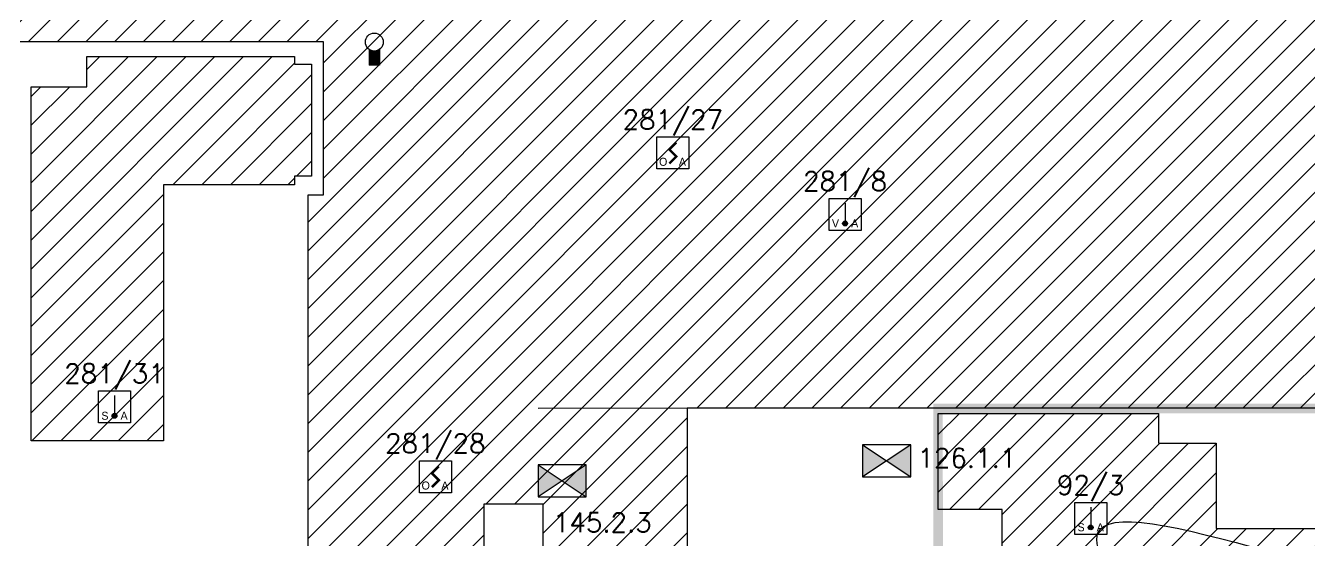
# Model space of a CAD drawing. Header units: millimetres. Extents: x 336 to 452, y 10719 to 10810.
# Drawn here: x 377.13 to 397.19, y 10759.1 to 10767.13 of the extents above; entities that cross this region are included whole.
import ezdxf
from ezdxf.enums import TextEntityAlignment as Align

# ---------------------------------------------------------------- set-up
doc = ezdxf.new("R2010")
doc.units = ezdxf.units.MM
doc.header["$LTSCALE"] = 5
for name, color, linetype in [('ATEIS ZONES MES', 7, 'Continuous'), ('JCC-ADRESSAGE', 6, 'Continuous'), ('JCC-CCF', 6, 'Continuous'), ('JCC-FILERIE SDI', 6, 'Continuous'), ('JCC-INDICATEUR ACTION', 1, 'Continuous'), ('JCC-LOCAUX', 4, 'Continuous'), ('JCC-OPTIQUE_A', 1, 'Continuous'), ('JCC-THERMOSTATIQUE_A', 1, 'Continuous'), ('JCC-THERMOVELOCIMETRIQUE_A', 1, 'Continuous'), ('JCC-ZONING ZDA-ZDM', 5, 'Continuous')]:
    doc.layers.add(name, color=color, linetype=linetype)
doc.styles.add('LOCAUX', font='romans.shx', dxfattribs={"width": 0.75})
doc.styles.add('TEXTE', font='romans.shx')
pattern_1 = [(44.99999999999999, (338.3446151864333, 10612.06473129156), (-0.2245064030267288, 0.2245064030267288), [])]
pattern_2 = [(45, (0, 0), (-0.2245064030267289, 0.2245064030267289), [])]

# ---------------------------------------------------------------- blocks, each defined once
blk = doc.blocks.new('clapet coupe feu_Réarm élect')
at = {"layer": 'JCC-CCF'}
h = blk.add_hatch(color=0, dxfattribs=at)
h.paths.add_polyline_path([(-3.762705020045077, 2.499999999999997), (-3.762705020045077, -2.500000000000003), (-3.552713678800501e-15, -2.664528384765027e-15)])
h.paths.add_polyline_path([(3.76270502004507, 2.499999999999997), (-3.552713678800501e-15, -2.664528384765027e-15), (3.76270502004507, -2.500000000000002)])
at = {"layer": 'JCC-CCF', "color": 0}
for p, q in [((3.76270502004507, 2.499999999999997), (-3.762705020045077, -2.500000000000003)), ((-3.762705020045077, 2.499999999999997), (3.76270502004507, -2.500000000000003))]:
    blk.add_line(p, q, dxfattribs=at)
blk.add_lwpolyline([(3.76270502004507, 2.499999999999997), (-3.762705020045077, 2.499999999999997), (-3.762705020045077, -2.500000000000003), (3.76270502004507, -2.500000000000003)], close=True, dxfattribs=at)
at = {"layer": 'JCC-ADRESSAGE', "style": 'TEXTE'}
blk.add_attdef('ADRESSE', text='', height=3, dxfattribs=at).set_placement((-3.552713678800501e-15, 4.999999999999996), align=Align.MIDDLE)
at = {"layer": 'JCC-LOCAUX', "style": 'LOCAUX', "width": 0.85, "flags": 8}
for p in [(0, 13.75), (0, 11.25), (0, 8.75)]:
    blk.add_attdef('PIECE', text='', height=1.75, dxfattribs=at).set_placement(p, align=Align.MIDDLE)
blk = doc.blocks.new('thermovelocimetrique_a')
at = {"layer": 'JCC-THERMOVELOCIMETRIQUE_A'}
blk.add_hatch(color=0, dxfattribs=at).paths.add_polyline_path([(0.3778806795185407, -1.393802816538589, 1), (-0.3778806795185333, -1.393802816538589, 1)])
at = {"layer": 'JCC-THERMOVELOCIMETRIQUE_A', "color": 0}
blk.add_line((3.663735981263017e-15, 1.771683496057104), (3.663735981263017e-15, -1.015922137020052), dxfattribs=at)
blk.add_lwpolyline([(-2.499999999999996, 2.499999999999989), (2.500000000000004, 2.499999999999989), (2.500000000000004, -2.500000000000011), (-2.499999999999996, -2.500000000000011)], close=True, dxfattribs=at)
blk.add_circle((3.663735981263017e-15, -1.393802816538589), 0.377880679518537, dxfattribs=at)
at = {"layer": 'JCC-ADRESSAGE', "style": 'TEXTE'}
blk.add_attdef('ADRESSE', text='', height=3, dxfattribs=at).set_placement((3.552713678800501e-15, 4.999999999999989), align=Align.MIDDLE)
at = {"layer": 'JCC-LOCAUX', "style": 'LOCAUX', "width": 0.75, "flags": 8}
for p in [(0, 13.75), (0, 11.25), (0, 8.75)]:
    blk.add_attdef('PIECE', text='', height=1.75, dxfattribs=at).set_placement(p, align=Align.MIDDLE)
at = {"layer": 'JCC-THERMOVELOCIMETRIQUE_A', "color": 0}
for s, p in [('V', (-1.499999999999996, -2.000000000000011)), ('A', (1.500000000000004, -2.000000000000011))]:
    blk.add_text(s, height=1.25, dxfattribs=at).set_placement(p, align=Align.CENTER)
blk = doc.blocks.new('thermostatique_a')
at = {"layer": 'JCC-THERMOSTATIQUE_A'}
blk.add_hatch(color=0, dxfattribs=at).paths.add_polyline_path([(0.3778806795185407, -1.393802816538589, 1), (-0.3778806795185333, -1.393802816538589, 1)])
at = {"layer": 'JCC-THERMOSTATIQUE_A', "color": 0}
blk.add_line((3.663735981263017e-15, 1.771683496057104), (3.663735981263017e-15, -1.015922137020052), dxfattribs=at)
blk.add_lwpolyline([(-2.499999999999996, 2.499999999999989), (2.500000000000004, 2.499999999999989), (2.500000000000004, -2.500000000000011), (-2.499999999999996, -2.500000000000011)], close=True, dxfattribs=at)
blk.add_circle((3.663735981263017e-15, -1.393802816538589), 0.377880679518537, dxfattribs=at)
at = {"layer": 'JCC-ADRESSAGE', "style": 'TEXTE'}
blk.add_attdef('ADRESSE', text='', height=3, dxfattribs=at).set_placement((3.552713678800501e-15, 4.999999999999989), align=Align.MIDDLE)
at = {"layer": 'JCC-LOCAUX', "style": 'LOCAUX', "width": 0.75, "flags": 8}
for p in [(0, 13.75), (0, 11.25), (0, 8.75)]:
    blk.add_attdef('PIECE', text='', height=1.75, dxfattribs=at).set_placement(p, align=Align.MIDDLE)
at = {"layer": 'JCC-THERMOSTATIQUE_A', "color": 0}
for s, p in [('S', (-1.499999999999996, -2.000000000000011)), ('A', (1.500000000000004, -2.000000000000011))]:
    blk.add_text(s, height=1.25, dxfattribs=at).set_placement(p, align=Align.CENTER)
blk = doc.blocks.new('optique_a')
at = {"layer": 'JCC-OPTIQUE_A', "color": 0}
blk.add_lwpolyline([(-2.500000000000004, 2.499999999999996), (2.499999999999996, 2.499999999999996), (2.499999999999996, -2.500000000000004), (-2.500000000000004, -2.500000000000004)], close=True, dxfattribs=at)
at = {"layer": 'JCC-OPTIQUE_A', "color": 0, "const_width": 0.3847028156401553}
blk.add_lwpolyline([(0.5440519393614025, 1.632155818084282), (-0.5440519393614309, 0.5440519393614258), (0.5440519393614238, -0.5440519393614325), (-0.5440519393614309, -1.632155818084268)], dxfattribs=at)
at = {"layer": 'JCC-ADRESSAGE', "style": 'TEXTE'}
blk.add_attdef('ADRESSE', text='', height=3, dxfattribs=at).set_placement((-3.552713678800501e-15, 4.999999999999996), align=Align.MIDDLE)
at = {"layer": 'JCC-LOCAUX', "style": 'LOCAUX', "width": 0.85, "flags": 8}
for p in [(0, 13.75), (0, 11.25), (0, 8.75)]:
    blk.add_attdef('PIECE', text='', height=1.75, dxfattribs=at).set_placement(p, align=Align.MIDDLE)
at = {"layer": 'JCC-OPTIQUE_A', "color": 0}
for s, p in [('O', (-1.500000000000004, -2.000000000000004)), ('A', (1.499999999999996, -2.000000000000004))]:
    blk.add_text(s, height=1.25, dxfattribs=at).set_placement(p, align=Align.CENTER)
blk = doc.blocks.new('indicateur action')
at = {"layer": 'JCC-INDICATEUR ACTION'}
blk.add_hatch(color=0, dxfattribs=at).paths.add_polyline_path([(0.8030127013912307, -0.0464669295174307, -0.3153438562594669), (-0.8030127013912235, -0.04646692951743026), (-0.8030127013912236, -2.50000000000001), (0.803012701391231, -2.500000000000011)])
at = {"layer": 'JCC-INDICATEUR ACTION', "color": 0}
for p, q in [((-0.8030127013912235, -0.04646692951742981), (-0.8030127013912237, -2.500000000000011)), ((0.8030127013912306, -0.0464669295174307), (0.8030127013912308, -2.500000000000011)), ((0.8030127013912305, -2.500000000000011), (-0.803012701391224, -2.500000000000011))]:
    blk.add_line(p, q, dxfattribs=at)
blk.add_circle((3.800067569315803e-15, 1.100153974300259), 1.39984602569973, dxfattribs=at)
at = {"layer": 'JCC-ADRESSAGE', "style": 'TEXTE'}
blk.add_attdef('ADRESSE', text='', height=3, dxfattribs=at).set_placement((3.552713678800501e-15, 4.999999999999989), align=Align.MIDDLE)
at = {"layer": 'JCC-LOCAUX', "lineweight": 0, "style": 'LOCAUX', "width": 0.75, "flags": 8}
for p in [(0, 13.75), (0, 11.25), (0, 8.75)]:
    blk.add_attdef('PIECE', text='', height=1.75, dxfattribs=at).set_placement(p, align=Align.MIDDLE)

msp = doc.modelspace()

# ---------------------------------------------------------------- hatches: boundary and pattern name
at = {"layer": 'ATEIS ZONES MES'}
h = msp.add_hatch(dxfattribs=at)
h.set_pattern_fill('DOTS', color=3, scale=0.1)
h.set_pattern_definition([(0, (180.5222437847632, 2.627616895555548), (0.079375, 0.15875), [0, -0.15875])])
edge = h.paths.add_edge_path()
edge.add_line((409.8906722525499, 10735.8307647501), (408.04448050257, 10735.83984230447))
edge.add_line((408.04448050257, 10735.83984230447), (408.0407835555983, 10742.46080774991))
edge.add_line((408.0407835555983, 10742.46080774991), (409.7407835555962, 10742.46080774958))
edge.add_line((409.7407835555962, 10742.46080774958), (409.7150803489457, 10742.73059306141))
edge.add_line((409.7150803489457, 10742.73059306141), (413.4587337399847, 10742.73039237272))
edge.add_arc((413.4387001230245, 10742.2307937501), 0.5000001295254178, 0, 87.70370250866978, ccw=False)
edge.add_line((413.9387002525499, 10742.2307937501), (413.9387002525499, 10741.4807937501))
edge.add_line((413.9387002525499, 10741.4807937501), (413.9387002525499, 10738.6307927501))
edge.add_line((413.9387002525499, 10738.6307927501), (416.6386581686758, 10738.6307927501))
edge.add_line((416.6386581686758, 10738.6307927501), (416.6386582525499, 10740.58057281335))
edge.add_line((416.6386582525499, 10740.58057281335), (419.0386672525499, 10740.58080874944))
edge.add_line((419.0386672525499, 10740.58080874944), (419.0386672525499, 10742.9807707501))
edge.add_line((419.0386672525499, 10742.9807707501), (418.8386632525499, 10742.9807707501))
edge.add_line((418.8386632525499, 10742.9807707501), (418.8386631652389, 10746.9807627501))
edge.add_line((418.8386631652389, 10746.9807627501), (416.9986192859982, 10746.98076674644))
edge.add_line((416.9986192859982, 10746.98076674644), (416.9986742525499, 10746.15619980243))
edge.add_line((416.9986742525499, 10746.15619980243), (416.9386591932703, 10746.15619980243))
edge.add_line((416.9386591932703, 10746.15619980243), (413.7286152536398, 10746.15577175377))
edge.add_line((413.7286152536398, 10746.15577175377), (413.7286702558243, 10746.9807627501))
edge.add_line((413.7286702558243, 10746.9807627501), (411.8386712525499, 10746.9807627501))
edge.add_line((411.8386712525499, 10746.9807627501), (411.8386712525499, 10748.1807637501))
edge.add_line((411.8386712525499, 10748.1807637501), (411.8880982597568, 10748.1807637501))
edge.add_line((411.8880982597568, 10748.1807637501), (411.8880982597568, 10750.1804317621))
edge.add_line((411.8880982597568, 10750.1804317621), (411.8879182525496, 10752.88076475011))
edge.add_arc((399.7934889425027, 10752.22959784914), 12.11194611400817, 3.08184260778095, 41.82779352579418)
edge.add_arc((414.5796301840628, 10766.45261254094), 8.42357784378867, 204.7625478334705, 226.8507620009996, ccw=False)
edge.add_arc((415.3491204675939, 10765.90099573858), 8.92929232174201, 176.2772942632801, 199.4728577572351, ccw=False)
edge.add_line((406.4386692525499, 10766.4807547501), (404.4261350700144, 10766.4807547501))
edge.add_line((404.4261350700144, 10766.4807547501), (404.4164583381733, 10766.40193995395))
edge.add_line((404.4164583381733, 10766.40193995395), (403.7630982525499, 10761.0807647501))
edge.add_line((403.7630982525499, 10761.0807647501), (403.4114111024925, 10756.1907577501))
edge.add_line((403.4114111024925, 10756.1907577501), (405.8886662525499, 10756.1907577501))
edge.add_line((405.8886662525499, 10756.1907577501), (405.8886662525499, 10756.3807607501))
edge.add_line((405.8886662525499, 10756.3807607501), (406.6886692525499, 10756.3807607501))
edge.add_line((406.6886692525499, 10756.3807607501), (406.6886692525499, 10746.9807587501))
edge.add_line((406.6886692525499, 10746.9807587501), (405.9886722525499, 10746.9807587501))
edge.add_line((405.9886722525499, 10746.9807587501), (405.9886722525499, 10747.9708727501))
edge.add_line((405.9886722525499, 10747.9708727501), (399.0886712525499, 10747.9708727501))
edge.add_line((399.0886712525499, 10747.9708727501), (399.0886712525499, 10746.9807587501))
edge.add_line((399.0886712525499, 10746.9807587501), (398.3886662525499, 10746.9807587501))
edge.add_line((398.3886662525499, 10746.9807587501), (398.3886662525499, 10748.5807597501))
edge.add_line((398.3886662525499, 10748.5807597501), (398.5786682525499, 10748.5807597501))
edge.add_line((398.5786682525499, 10748.5807597501), (398.5786682525499, 10751.7807577501))
edge.add_line((398.5786682525499, 10751.7807577501), (394.4136762147349, 10751.78076011217))
edge.add_line((394.4136762147349, 10751.78076011217), (391.3886742525499, 10751.7807617501))
edge.add_line((391.3886742525499, 10751.7807617501), (391.3886742525498, 10752.3007627501))
edge.add_line((391.3886742525498, 10752.3007627501), (391.3086762525499, 10752.3007627501))
edge.add_line((391.3086762525499, 10752.3007627501), (387.6886772525499, 10752.3007627501))
edge.add_line((387.6886772525499, 10752.3007627501), (387.6886772525499, 10751.5307617501))
edge.add_line((387.6886772525499, 10751.5307617501), (386.8886662525499, 10751.5307617501))
edge.add_line((386.8886662525499, 10751.5307617501), (386.8886662525499, 10749.0307637501))
edge.add_line((386.8886662525499, 10749.0307637501), (386.9636672525499, 10749.0307637501))
edge.add_line((386.9636672525499, 10749.0307637501), (386.9636672525499, 10748.1807627501))
edge.add_line((386.9636672525499, 10748.1807627501), (394.8886702525498, 10748.1807627501))
edge.add_line((394.8886702525498, 10748.1807627501), (394.8886702525499, 10741.1307657501))
edge.add_line((394.8886702525499, 10741.1307657501), (398.8393532525499, 10741.1307657501))
edge.add_arc((398.8386723476368, 10740.83076861791), 0.2999979049188711, -0.00035672708821721244, 89.86995572093178, ccw=False)
edge.add_line((399.1386702525498, 10740.8307667501), (399.0386712490592, 10740.8307667501))
edge.add_line((399.0386712490592, 10740.8307667501), (399.0386712490592, 10737.5307617501))
edge.add_line((399.0386712490592, 10737.5307617501), (399.1386702525499, 10737.53058720274))
edge.add_arc((399.3615563180475, 10737.49319793759), 0.2260003436760299, 170.4772636533525, 289.9515164293133)
edge.add_arc((399.4254461426937, 10736.75327992337), 0.5276476418701864, -13.426115063699626, 88.56355471677648, ccw=False)
edge.add_line((399.9386732525499, 10736.6307647501), (399.93867325255, 10734.0307657501))
edge.add_arc((399.4320900541685, 10733.94458499981), 0.513861516951021, -89.2651142690948, 9.654817316286994, ccw=False)
edge.add_line((399.4386807515243, 10733.43076575016), (399.0386222525499, 10733.4307597501))
edge.add_line((399.0386222525499, 10733.4307597501), (399.0386826402539, 10730.9307597501))
edge.add_line((399.0386826402539, 10730.9307597501), (400.3388652525499, 10730.9307597501))
edge.add_line((400.3388652525499, 10730.9307597501), (400.3388652525499, 10731.0493257501))
edge.add_line((400.3388652525499, 10731.0493257501), (401.9388642525499, 10731.0493257501))
edge.add_line((401.9388642525499, 10731.0493257501), (401.9388642525499, 10730.9307597501))
edge.add_line((401.9388642525499, 10730.9307597501), (403.4384742525499, 10730.9307597501))
edge.add_line((403.4384742525499, 10730.9307597501), (403.43847425255, 10731.0493257501))
edge.add_line((403.43847425255, 10731.0493257501), (405.0384732525499, 10731.0493257501))
edge.add_line((405.0384732525499, 10731.0493257501), (405.0384732525499, 10730.9307597501))
edge.add_line((405.0384732525499, 10730.9307597501), (406.338976623582, 10730.9307597501))
edge.add_line((406.338976623582, 10730.9307597501), (406.338976623582, 10731.09075679169))
edge.add_line((406.338976623582, 10731.09075679169), (406.3386646502514, 10733.4307517501))
edge.add_line((406.3386646502514, 10733.4307517501), (406.0387132525499, 10733.4307597501))
edge.add_line((406.0387132525499, 10733.4307597501), (406.0387132525499, 10734.0307657501))
edge.add_line((406.0387132525499, 10734.0307657501), (409.8906722525499, 10734.0307657501))
edge.add_line((409.8906722525499, 10734.0307657501), (409.8906722525499, 10734.0307557501))
edge.add_line((409.8906722525499, 10734.0307557501), (418.8386632525499, 10734.0307557501))
edge.add_line((418.8386632525499, 10734.0307557501), (418.8386632525499, 10735.3808097501))
edge.add_line((418.8386632525499, 10735.3808097501), (419.2561822525499, 10735.3808097501))
edge.add_line((419.2561822525499, 10735.3808097501), (419.2561822525499, 10737.1808097501))
edge.add_line((419.2561822525499, 10737.1808097501), (416.7386642525499, 10737.18057181335))
edge.add_line((416.7386642525499, 10737.18057181335), (416.7386642525499, 10735.83056881335))
edge.add_line((416.7386642525499, 10735.83056881335), (409.8906722525499, 10735.8308067501))
edge.add_line((409.8906722525499, 10735.8308067501), (409.8906722525499, 10735.8307647501))
at = {"layer": 'JCC-ZONING ZDA-ZDM', "linetype": 'Continuous'}
h = msp.add_hatch(dxfattribs=at)
h.set_pattern_fill('ANSI31', color=113, scale=0.1)
h.set_pattern_definition(pattern_2)
h.paths.add_polyline_path([(368.968781554127, 10775.3407627501), (377.0037805541281, 10775.34076275012), (378.2637805541271, 10775.3407627501), (378.263780554127, 10775.5407627501), (383.1032974722708, 10775.51665797797), (383.1032974722707, 10778.8007617501), (384.7132974722707, 10778.8007617501), (384.7132974722709, 10775.52895972928), (386.9932974722696, 10775.5407627501), (386.9932974722696, 10779.5407627501), (384.7732974722708, 10779.5407627501), (384.7732974722708, 10780.7807617501), (387.8137745115377, 10780.78076175009), (387.813774846625, 10783.08075615076), (392.038782554127, 10783.08075615076), (392.038782554127, 10781.3807607501), (392.0387825541269, 10780.9807627501), (398.238775544207, 10780.98051475162), (398.3887775541269, 10780.98051475162), (398.3887775541269, 10782.0107997501), (401.2387755541269, 10782.0107997501), (401.2387755541269, 10773.5057607501), (405.2082006906494, 10773.5057607501), (403.6924275541269, 10761.1607667501), (387.468783554127, 10761.1607667501), (387.468783554127, 10758.8807667501), (385.218777554127, 10758.8807667501), (385.218777554127, 10759.6607647501), (384.288777554127, 10759.6607647501), (384.2887775541269, 10758.25078870234), (381.5437815541268, 10758.25078870234), (381.5437815541268, 10764.49078870234), (381.7837815541267, 10764.49078870234), (381.7837815541267, 10766.8807617501), (377.038782554127, 10766.8807617501), (377.038782554127, 10770.34328610439), (370.9137815541269, 10770.34328610439), (370.9137815541269, 10762.6307607501), (368.968781554127, 10762.6307607501), (368.968781554127, 10771.4807587501)])
h.paths.add_polyline_path([(396.150397431565, 10773.8557667501), (399.3137885541275, 10773.8557667501), (399.3137885541275, 10771.9307617501), (396.150397431565, 10771.9307617501)], flags=16)
h = msp.add_hatch(dxfattribs=at)
h.set_pattern_fill('ANSI31', color=113, scale=0.1)
h.set_pattern_definition(pattern_2)
h.paths.add_polyline_path([(379.2837815541268, 10760.65103559306), (377.2187745541269, 10760.65103559306), (377.2187745541269, 10766.1807637501), (378.0887785541269, 10766.1807637501), (378.0887785541269, 10766.6507617501), (381.3337815541267, 10766.6507617501), (381.3337815541267, 10766.53578870234), (381.5987815541267, 10766.53578870234), (381.5987815541267, 10764.78578870234), (381.3337815541267, 10764.78578870234), (381.3337815541267, 10764.70078870234), (381.3337815541267, 10764.65078870234), (379.2837815541268, 10764.65078870234)])
at = {"layer": 'JCC-ZONING ZDA-ZDM'}
h = msp.add_hatch(dxfattribs=at)
h.set_pattern_fill('ANSI31', color=151, scale=0.1, style=0)
h.set_pattern_definition(pattern_1)
edge = h.paths.add_edge_path()
edge.add_arc((392.0201516789472, 10747.81183593393), 4.634851848181442, 11.93163497442763, 58.90605781934017)
edge.add_line((394.4137875163119, 10751.78076011217), (391.3887855541269, 10751.7807617501))
edge.add_line((391.3887855541269, 10751.7807617501), (391.3887855541269, 10752.3007627501))
edge.add_line((391.3887855541269, 10752.3007627501), (391.3087875541269, 10752.3007627501))
edge.add_line((391.3087875541269, 10752.3007627501), (387.6887885541269, 10752.3007627501))
edge.add_line((387.6887885541269, 10752.3007627501), (387.688788554127, 10751.5307617501))
edge.add_line((387.688788554127, 10751.5307617501), (386.8887775541269, 10751.5307617501))
edge.add_line((386.8887775541269, 10751.5307617501), (386.8887775541269, 10749.0307637501))
edge.add_line((386.8887775541269, 10749.0307637501), (386.9637785541269, 10749.0307637501))
edge.add_line((386.9637785541269, 10749.0307637501), (386.9637785541269, 10748.1807627501))
edge.add_line((386.9637785541269, 10748.1807627501), (394.8887815541269, 10748.1807627501))
edge.add_line((394.8887815541269, 10748.1807627501), (394.8887815541269, 10741.1307657501))
edge.add_line((394.8887815541269, 10741.1307657501), (398.838102744302, 10741.1307657501))
edge.add_arc((398.8387836492138, 10740.83076861791), 0.2999979049188683, -0.00035672708821721244, 90.13004427882942, ccw=False)
edge.add_line((399.1387815541269, 10740.8307667501), (399.0387825506363, 10740.8307667501))
edge.add_line((399.0387825506363, 10740.8307667501), (399.0387825506363, 10737.5307617501))
edge.add_line((399.0387825506363, 10737.5307617501), (399.1387815541269, 10737.53058720274))
edge.add_arc((399.3616676196255, 10737.49319793759), 0.226000343676682, 170.4772636538478, 289.9515164289256)
edge.add_arc((399.4255574442707, 10736.75327992337), 0.5276476418701879, -13.426115063698205, 88.56355471677028, ccw=False)
edge.add_line((399.9387845541269, 10736.6307647501), (399.938784554127, 10734.0307657501))
edge.add_arc((399.4322013557421, 10733.94458499981), 0.5138615169541343, -90.73316709279169, 9.654817316022218, ccw=False)
edge.add_line((399.4256260708568, 10733.4307655527), (399.0387335541269, 10733.4307597501))
edge.add_line((399.0387335541269, 10733.4307597501), (399.0387939418309, 10730.9307597501))
edge.add_line((399.0387939418309, 10730.9307597501), (400.3389765541269, 10730.9307597501))
edge.add_line((400.3389765541269, 10730.9307597501), (400.3389765541269, 10731.0493257501))
edge.add_line((400.3389765541269, 10731.0493257501), (401.9389755541269, 10731.0493257501))
edge.add_line((401.9389755541269, 10731.0493257501), (401.9389755541269, 10730.9307597501))
edge.add_line((401.9389755541269, 10730.9307597501), (403.4385855541269, 10730.9307597501))
edge.add_line((403.4385855541269, 10730.9307597501), (403.4385855541269, 10731.0493257501))
edge.add_line((403.4385855541269, 10731.0493257501), (405.0385845541269, 10731.0493257501))
edge.add_line((405.0385845541269, 10731.0493257501), (405.0385845541269, 10730.9307597501))
edge.add_line((405.0385845541269, 10730.9307597501), (406.339087925159, 10730.9307597501))
edge.add_line((406.339087925159, 10730.9307597501), (406.339087925159, 10731.09075679169))
edge.add_line((406.339087925159, 10731.09075679169), (406.3387759518284, 10733.4307517501))
edge.add_line((406.3387759518284, 10733.4307517501), (406.0388245541269, 10733.4307597501))
edge.add_line((406.0388245541269, 10733.4307597501), (406.0388245541269, 10734.0307657501))
edge.add_line((406.0388245541269, 10734.0307657501), (409.8907835541269, 10734.0307657501))
edge.add_line((409.8907835541269, 10734.0307657501), (409.8907835541269, 10734.0307557501))
edge.add_line((409.8907835541269, 10734.0307557501), (418.8387745541269, 10734.0307557501))
edge.add_line((418.8387745541269, 10734.0307557501), (418.8387745541269, 10735.3808097501))
edge.add_line((418.8387745541269, 10735.3808097501), (419.256293554127, 10735.3808097501))
edge.add_line((419.256293554127, 10735.3808097501), (419.256293554127, 10737.1808097501))
edge.add_line((419.256293554127, 10737.1808097501), (416.738775554127, 10737.18057181335))
edge.add_line((416.738775554127, 10737.18057181335), (416.738775554127, 10735.83056881335))
edge.add_line((416.738775554127, 10735.83056881335), (409.8907835541269, 10735.8308067501))
edge.add_line((409.8907835541269, 10735.8308067501), (409.8907835541269, 10735.8307647501))
edge.add_line((409.8907835541269, 10735.8307647501), (408.0445273038872, 10735.83053222238))
edge.add_line((408.0445273038872, 10735.83053222238), (408.0407788459966, 10742.46924230687))
edge.add_line((408.0407788459966, 10742.46924230687), (409.7407835555962, 10742.46080774958))
edge.add_line((409.7407835555962, 10742.46080774958), (413.4188313708402, 10742.73039451769))
edge.add_arc((413.4388114246012, 10742.2307937501), 0.5000001295256858, 0, 92.29015468284888, ccw=False)
edge.add_line((413.9388115541269, 10742.2307937501), (413.9388115541269, 10741.4807937501))
edge.add_line((413.9388115541269, 10741.4807937501), (413.938811554127, 10738.6307927501))
edge.add_line((413.938811554127, 10738.6307927501), (416.6387694702528, 10738.6307927501))
edge.add_line((416.6387694702528, 10738.6307927501), (416.638769554127, 10740.58057281335))
edge.add_line((416.638769554127, 10740.58057281335), (419.0387785541269, 10740.58080874944))
edge.add_line((419.0387785541269, 10740.58080874944), (419.0387785541269, 10742.9807707501))
edge.add_line((419.0387785541269, 10742.9807707501), (418.8387745541269, 10742.9807707501))
edge.add_line((418.8387745541269, 10742.9807707501), (418.8387744668159, 10746.9807627501))
edge.add_line((418.8387744668159, 10746.9807627501), (416.9987305875753, 10746.98076674644))
edge.add_line((416.9987305875753, 10746.98076674644), (416.9987855541269, 10746.15619980243))
edge.add_line((416.9987855541269, 10746.15619980243), (416.9387704948473, 10746.15619980243))
edge.add_line((416.9387704948473, 10746.15619980243), (413.7287265552168, 10746.15577175377))
edge.add_line((413.7287265552168, 10746.15577175377), (413.7287815574014, 10746.9807627501))
edge.add_line((413.7287815574014, 10746.9807627501), (411.8387825541269, 10746.9807627501))
edge.add_line((411.8387825541269, 10746.9807627501), (411.8387825541269, 10748.1807637501))
edge.add_line((411.8387825541269, 10748.1807637501), (411.8882095613337, 10748.1807637501))
edge.add_line((411.8882095613337, 10748.1807637501), (411.8882095613337, 10750.1804317621))
edge.add_line((411.8882095613337, 10750.1804317621), (411.8880295541266, 10752.88076475011))
edge.add_arc((399.7936002440798, 10752.22959784914), 12.11194611400817, 3.08184260778095, 41.82779352579418)
edge.add_arc((414.5797414856389, 10766.45261254094), 8.42357784378672, 204.7625478334619, 226.8507620009956, ccw=False)
edge.add_arc((415.3492317691705, 10765.90099573858), 8.92929232174158, 176.2772942632799, 199.472857757236, ccw=False)
edge.add_line((406.4387805541269, 10766.4807547501), (404.4262469083965, 10766.4807547501))
edge.add_line((404.4262469083965, 10766.4807547501), (404.4165696397503, 10766.40193995395))
edge.add_arc((414.9022211651039, 10765.92850946662), 10.49633385223081, 177.4148331195523, 201.7245576819948)
edge.add_arc((414.3987373882017, 10766.26128050839), 10.16386919342349, 204.5188853169484, 221.0928469376791)
edge.add_arc((399.9434209103388, 10752.31524203816), 9.948101105948062, -30.49945993919232, 46.91509516287613, ccw=False)
edge.add_arc((402.7812327498909, 10749.97691257061), 6.342247541676095, 190.969530072079, 334.6977683753548, ccw=False)
h = msp.add_hatch(dxfattribs=at)
h.set_pattern_fill('ANSI31', color=1, scale=0.1, style=0)
h.set_pattern_definition(pattern_1)
h.paths.add_polyline_path([(403.7030561401524, 10761.0807647501), (403.3508465443623, 10756.1907577501), (399.1887845541269, 10756.1907577501), (399.1887845541269, 10756.3807607501), (398.3887855541269, 10756.3807607501), (398.3887855541269, 10755.5807607501), (398.5887820541269, 10755.5807607501), (398.5887820541269, 10752.3807647501), (397.8887885541269, 10752.3807647501), (397.8880563667192, 10751.86075875063), (392.8887885541269, 10751.86076233192), (392.8887885541269, 10757.2304387501), (391.773943554127, 10757.2310487501), (391.788782554127, 10758.9807627501), (392.3887815541269, 10758.9807627501), (392.3887815541269, 10759.5807647501), (391.3887855541269, 10759.5807647501), (391.3887855541269, 10761.08076475013), (394.8331352245399, 10761.0807647501), (394.8331352245399, 10760.6182657501), (395.7331402245399, 10760.6182657501), (395.7331402245399, 10759.2807617501), (397.9637785541269, 10759.2807617501), (397.9637785541269, 10758.9807627501), (399.213785554127, 10758.9807627501), (399.213785554127, 10761.0807647501)])

# ---------------------------------------------------------------- linework, layer by layer
at = {"layer": 'JCC-FILERIE SDI', "start_tangent": (0, -1), "end_tangent": (1, 0)}
msp.add_spline([(425.9034961768542, 10735.62956678348), (425.622414959137, 10734.95071673053), (424.7687317294771, 10732.8876730912), (423.7269031488402, 10731.85232161548), (421.6346722506353, 10731.82098784915), (420.9740528485479, 10732.94207828514), (420.7472266739343, 10736.2789037054), (419.6177505788509, 10737.01613022665), (418.9377596587708, 10737.94918239452), (417.8313341381951, 10739.08957954551), (417.5777783325588, 10738.490583013), (417.0015149977633, 10737.60360742266), (417.4855760345281, 10736.00244398407), (418.0733646565775, 10734.28608871741), (418.0503140820698, 10732.37390754798), (417.1398179308611, 10733.26088313832), (416.1140694210623, 10734.76989342186), (415.4225532137283, 10735.79509900095), (415.4801796499975, 10736.68207459129), (415.4917049372514, 10737.32714770133), (413.6203481238592, 10734.85679386434), (414.5777108549368, 10734.39554124208), (415.0335453453798, 10734.0307657501), (415.4100220456941, 10731.76470631539), (413.0887825541269, 10733.73078071886), (413.2158705302311, 10736.67124840139), (412.5388095541269, 10736.20489653444), (412.1422519099228, 10735.31974430324), (411.67339397337, 10733.9307657501), (411.3636132680684, 10731.70367730748), (407.8253562485182, 10731.76127322151), (409.8653284948103, 10734.03054818699), (410.7873499332729, 10735.51652030985), (410.4416995074913, 10738.43902768255), (411.2593876670269, 10739.40373807523), (407.8452445799589, 10739.91020438568), (408.0063235593554, 10734.57323934823), (405.8225326800701, 10731.18529851626), (401.6351015906056, 10731.36760230959), (397.3688302859934, 10731.60149073358), (397.2863793351912, 10728.48642209369), (393.658353819496, 10728.63346013045), (393.7671642073683, 10731.74852877034), (395.6160270878403, 10735.49485455565), (402.8295663602582, 10735.4924163572), (402.8614096318351, 10741.75442687171), (398.9889197958718, 10742.77963219464), (397.3408062883138, 10744.16193182593), (396.381367368771, 10744.36405264688), (394.5834256408613, 10749.98540407096), (388.8627823706728, 10749.95424353437), (387.4451746081916, 10751.19831317692), (388.2173678263024, 10751.83186720662), (392.4273381170358, 10752.11465873341), (394.1676534086763, 10752.21833122497), (396.0001709983475, 10754.19962713261), (393.8675529246261, 10759.11607811542), (400.817732847281, 10757.95487422095), (403.6784216983281, 10758.4784234413), (405.2804335429225, 10760.11414463324), (405.591615784828, 10761.32365677861), (404.8194230806653, 10762.84418639865), (404.8660217314895, 10764.37254508942), (405.7649925954443, 10764.60292823322), (406.9405698395431, 10764.70660072478), (408.1507229454033, 10765.57053789828), (407.6858691788838, 10764.61636596486), (405.9252078488498, 10764.12964895779), (412.3839570991265, 10760.04607682799), (408.7419724942919, 10758.59466220232), (411.01246179252, 10752.20666536396), (409.4331052963062, 10744.9299031333), (415.8093043357522, 10747.13163388808), (417.2666518662949, 10746.7307627501), (416.2700177359789, 10742.76035525653), (419.4326100090393, 10742.28786239759), (422.5098565663323, 10742.0229217566), (423.2244228342257, 10741.79253835664), (423.5701809378927, 10741.21658024097), (423.7315344454983, 10739.64997429956), (424.4124422490772, 10738.5286337876), (425.5534436314144, 10738.13698223821), (426.3371616228309, 10738.6438253595), (426.5907179424153, 10739.76118409365), (424.3663411000618, 10742.46818744221), (423.9975324218872, 10743.32060553536), (424.2283049060536, 10744.21291415661), (422.4534137526516, 10746.65497686418), (423.1218793854778, 10747.65714402643), (429.9563629061957, 10749.13159681278), (429.8872111826727, 10746.58586186981), (430.2134099616119, 10746.08880873723), (435.0194460093434, 10746.49197936696), (437.093994117397, 10746.64172843605), (435.3653618950922, 10744.01311877178), (434.5009668928989, 10743.04550910672), (437.9700721889261, 10742.52714664892), (436.5063632774295, 10741.13332793729), (434.5009668928989, 10739.54368357904), (436.6446667244755, 10739.44001108748), (437.9700721889261, 10739.23266610436), (438.3621493556238, 10737.35013539815), (437.9472400423819, 10735.97935510336), (437.3133502713172, 10733.69856080138), (436.7601375110293, 10732.88070046157), (431.7927474417442, 10732.91525795876), (430.7900489925048, 10736.20973850332), (428.0009341026096, 10732.90373862225), (428.2660157094478, 10735.42643540454), (428.2429651349402, 10737.24646316276), (428.312116344515, 10738.04128534188), (427.8231995458365, 10738.2796115036), (428.8889145541269, 10739.53430246717)], degree=3, dxfattribs=at)
at = {"layer": 'JCC-ZONING ZDA-ZDM', "color": 113, "linetype": 'Continuous'}
msp.add_lwpolyline([(405.2082006906494, 10773.5057607501), (403.6924275541269, 10761.1607667501), (387.468783554127, 10761.1607667501), (387.468783554127, 10758.8807667501), (385.218777554127, 10758.8807667501), (385.218777554127, 10759.6607647501), (384.288777554127, 10759.6607647501), (384.2887775541269, 10758.25078870234), (381.5437815541268, 10758.25078870234), (381.5437815541268, 10764.49078870234), (381.7837815541267, 10764.49078870234), (381.7837815541267, 10766.8807617501), (377.038782554127, 10766.8807617501)], dxfattribs=at)
at = {"layer": 'JCC-ZONING ZDA-ZDM', "color": 113}
msp.add_lwpolyline([(398.9887755541269, 10773.4557607501), (398.9887755541269, 10773.5057607501), (405.208204554127, 10773.5057607501), (403.6924275541269, 10761.1607667501), (385.1402749718922, 10761.15577015128)], dxfattribs=at)
at = {"layer": 'JCC-ZONING ZDA-ZDM', "color": 113, "linetype": 'Continuous'}
msp.add_lwpolyline([(379.2837815541268, 10760.65103559306), (377.2187745541269, 10760.65103559306), (377.2187745541269, 10766.1807637501), (378.0887785541269, 10766.1807637501), (378.0887785541269, 10766.6507617501), (381.3337815541267, 10766.6507617501), (381.3337815541267, 10766.53578870234), (381.5987815541267, 10766.53578870234), (381.5987815541267, 10764.78578870234), (381.3337815541267, 10764.78578870234), (381.3337815541267, 10764.70078870234), (381.3337815541267, 10764.65078870234), (379.2837815541268, 10764.65078870234)], close=True, dxfattribs=at)
at = {"layer": 'JCC-ZONING ZDA-ZDM', "color": 11, "true_color": 0xff6878, "const_width": 0.15}
msp.add_lwpolyline([(418.9887755541269, 10742.9807707501), (418.9887755547818, 10748.3449497501), (412.1140885541267, 10748.3449497501), (412.1140885541268, 10752.4807397501), (412.1140885541268, 10753.0807607501), (413.7327331573177, 10766.26343782609), (404.3556870287616, 10766.2648512685), (403.7331328471147, 10761.15745240394), (391.3864002079443, 10761.15745240394), (391.3887855541269, 10757.2304387501), (392.8087875541269, 10757.23048252355), (392.8087875541269, 10752.2804417501), (391.3887911301244, 10752.28005930664)], dxfattribs=at)
at = {"layer": 'JCC-ZONING ZDA-ZDM', "color": 1}
msp.add_lwpolyline([(397.8880563667192, 10751.86075875063), (392.8887885541269, 10751.86076233192), (392.8887885541269, 10757.2304387501), (391.773943554127, 10757.2310487501), (391.788782554127, 10758.9807627501), (392.3887815541269, 10758.9807627501), (392.3887815541269, 10759.5807647501), (391.3887855541269, 10759.5807647501), (391.3887855541269, 10761.08076475013), (394.8331352245399, 10761.0807647501), (394.8331352245399, 10760.6182657501), (395.7331402245399, 10760.6182657501), (395.7331402245399, 10759.2807617501), (397.9637785541269, 10759.2807617501)], dxfattribs=at)

# ---------------------------------------------------------------- block references
at = {"layer": 'JCC-CCF', "lineweight": 0}
ref = msp.add_blockref('clapet coupe feu_Réarm élect', (390.5848884521268, 10760.33832139292), dxfattribs=dict(at, xscale=0.1, yscale=0.1))
ref.add_attrib('ADRESSE', '126.1.1', dxfattribs={"layer": 'JCC-ADRESSAGE', "height": 0.3, "style": 'TEXTE'}).set_placement((391.8378480625171, 10760.38411856862), align=Align.MIDDLE)
ref = msp.add_blockref('clapet coupe feu_Réarm élect', (385.5150480561314, 10760.0257567501), dxfattribs=dict(at, xscale=0.1, yscale=0.1))
ref.add_attrib('ADRESSE', '145.2.3', dxfattribs={"layer": 'JCC-ADRESSAGE', "height": 0.3, "style": 'TEXTE'}).set_placement((386.1426995738486, 10759.3778748742), align=Align.MIDDLE)
at = {"layer": 'JCC-INDICATEUR ACTION', "lineweight": 0, "xscale": 0.1, "yscale": 0.1}
msp.add_blockref('indicateur action', (382.579233075014, 10766.76853602679), dxfattribs=at)
at = {"layer": 'JCC-OPTIQUE_A', "lineweight": 0, "xscale": 0.1, "yscale": 0.1}
for p, values in [((387.2431777633001, 10765.14667577563), {'ADRESSE': '281/27'}), ((383.5328437908983, 10760.09178717139), {'ADRESSE': '281/28'})]:
    msp.add_blockref('optique_a', p, dxfattribs=at).add_auto_attribs(values)
at = {"layer": 'JCC-OPTIQUE_A', "color": 1, "xscale": 0.1, "yscale": 0.1, "zscale": 0.1}
for p, values in [((378.5199309012695, 10761.18121541544), {'ADRESSE': '281/31'}), ((393.7725016999516, 10759.43959610406), {'ADRESSE': '92/3'})]:
    msp.add_blockref('thermostatique_a', p, dxfattribs=at).add_auto_attribs(values)
at = {"layer": 'JCC-THERMOVELOCIMETRIQUE_A', "xscale": 0.1, "yscale": 0.1, "zscale": 0.01}
msp.add_blockref('thermovelocimetrique_a', (389.9347196349387, 10764.18568352192), dxfattribs=at).add_auto_attribs({'ADRESSE': '281/8'})

doc.saveas('drawing.dxf')
